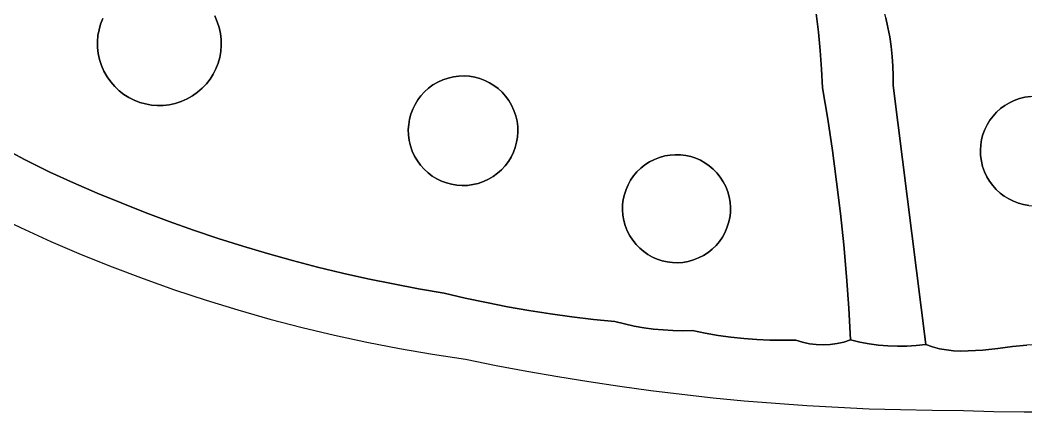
# Model space of a CAD drawing. Header units: inches. Extents: x 36.3 to 71.4, y 17.4 to 61.7.
# Drawn here: x 52.64 to 60.15, y 17.38 to 20.31 of the extents above; entities that cross this region are included whole.
import ezdxf

# ---------------------------------------------------------------- set-up
doc = ezdxf.new("R2010")
doc.units = ezdxf.units.IN
doc.layers.add('SURFACES_FOR_SKETCHUP', color=7, linetype='Continuous')

msp = doc.modelspace()

# ---------------------------------------------------------------- linework, layer by layer
at = {"layer": 'SURFACES_FOR_SKETCHUP'}
for points, invisible_edges in [([(52.6632, 21.8509), (51.2096, 21.8127), (51.3289, 20.2006)], 3), ([(51.3289, 20.2006), (51.7502, 19.8846), (52.6632, 21.8509)], 3), ([(53.0845, 21.5349), (52.6632, 21.8509), (51.7502, 19.8846)], 3), ([(60.3004, 21.6774), (60.0192, 21.5586), (61.3339, 20.1365)], 10), ([(59.7408, 21.4332), (60.2274, 19.7369), (60.0192, 21.5586)], 3), ([(60.2677, 19.7343), (60.0192, 21.5586), (60.2274, 19.7369)], 3), ([(60.3071, 19.7278), (60.0192, 21.5586), (60.2677, 19.7343)], 3), ([(60.0192, 21.5586), (60.3071, 19.7278), (61.3339, 20.1365)], 11), ([(53.0845, 21.5349), (51.7502, 19.8846), (53.2589, 20.3179)], 10), ([(59.7408, 21.4332), (59.4654, 21.3015), (60.145, 19.7297)], 10), ([(59.7408, 21.4332), (60.145, 19.7297), (60.1864, 19.7354)], 9), ([(59.7408, 21.4332), (60.1864, 19.7354), (60.2274, 19.7369)], 9), ([(59.4654, 21.3015), (59.0846, 20.5667), (60.145, 19.7297)], 11), ([(54.114, 20.2938), (54.5902, 20.791), (54.095, 20.3371)], 3), ([(54.1282, 20.2496), (54.5902, 20.791), (54.114, 20.2938)], 3), ([(54.5902, 20.791), (54.1282, 20.2496), (54.7858, 20.7262)], 3), ([(54.1379, 20.2049), (54.7858, 20.7262), (54.1282, 20.2496)], 3), ([(54.1429, 20.1599), (54.7858, 20.7262), (54.1379, 20.2049)], 3), ([(54.1399, 20.0706), (55.5739, 19.6414), (54.9835, 20.6694)], 11), ([(54.1436, 20.1151), (54.1399, 20.0706), (54.9835, 20.6694)], 10), ([(54.1436, 20.1151), (54.7858, 20.7262), (54.1429, 20.1599)], 3), ([(54.7858, 20.7262), (54.1436, 20.1151), (54.9835, 20.6694)], 3), ([(54.9835, 20.6694), (55.5739, 19.6414), (55.1831, 20.6208)], 3), ([(55.5911, 19.6766), (55.1831, 20.6208), (55.5739, 19.6414)], 3), ([(55.6116, 19.7102), (55.1831, 20.6208), (55.5911, 19.6766)], 3), ([(55.1831, 20.6208), (55.6116, 19.7102), (55.3844, 20.5804)], 3), ([(55.6919, 19.7977), (55.3844, 20.5804), (55.6621, 19.771)], 3), ([(55.6353, 19.7417), (55.3844, 20.5804), (55.6116, 19.7102)], 3), ([(55.6621, 19.771), (55.3844, 20.5804), (55.6353, 19.7417)], 3), ([(55.3844, 20.5804), (55.6919, 19.7977), (55.587, 20.5482)], 3), ([(57.1257, 20.5721), (57.4557, 19.2915), (57.2279, 20.5906)], 3), ([(58.6031, 20.2167), (58.5869, 20.3548), (57.2279, 20.5906)], 10), ([(58.6031, 20.2167), (57.2279, 20.5906), (58.6163, 20.0783)], 3), ([(57.495, 19.2982), (57.2279, 20.5906), (57.4557, 19.2915)], 3), ([(57.5344, 19.301), (57.2279, 20.5906), (57.495, 19.2982)], 3), ([(57.5735, 19.3), (57.2279, 20.5906), (57.5344, 19.301)], 3), ([(57.6121, 19.2951), (57.2279, 20.5906), (57.5735, 19.3)], 3), ([(57.6499, 19.2867), (57.2279, 20.5906), (57.6121, 19.2951)], 3), ([(57.2279, 20.5906), (57.6499, 19.2867), (58.6163, 20.0783)], 11), ([(53.2429, 20.2766), (53.4747, 20.5439), (53.2589, 20.3179)], 3), ([(53.4747, 20.5439), (53.2429, 20.2766), (53.2679, 19.9236)], 11), ([(53.2679, 19.9236), (53.5353, 19.6918), (53.4747, 20.5439)], 11), ([(54.095, 20.3371), (53.4747, 20.5439), (53.5353, 19.6918)], 11), ([(55.7246, 19.8216), (55.587, 20.5482), (55.6919, 19.7977)], 3), ([(55.76, 19.8424), (55.587, 20.5482), (55.7246, 19.8216)], 3), ([(55.7981, 19.8599), (55.587, 20.5482), (55.76, 19.8424)], 3), ([(55.587, 20.5482), (55.7981, 19.8599), (55.7908, 20.5243)], 3), ([(55.8377, 19.8735), (55.7908, 20.5243), (55.7981, 19.8599)], 3), ([(55.8777, 19.8828), (55.7908, 20.5243), (55.8377, 19.8735)], 3), ([(55.9179, 19.888), (55.7908, 20.5243), (55.8777, 19.8828)], 3), ([(55.7908, 20.5243), (55.9179, 19.888), (55.9955, 20.5086)], 3), ([(55.9579, 19.8891), (55.9955, 20.5086), (55.9179, 19.888)], 3), ([(55.9975, 19.8864), (55.9955, 20.5086), (55.9579, 19.8891)], 3), ([(56.0364, 19.8799), (55.9955, 20.5086), (55.9975, 19.8864)], 3), ([(55.9955, 20.5086), (56.0364, 19.8799), (56.2008, 20.5013)], 3), ([(56.2675, 19.7379), (56.6123, 20.5117), (56.2408, 19.7677)], 3), ([(56.4065, 20.5023), (56.2408, 19.7677), (56.6123, 20.5117)], 3), ([(56.2675, 19.7379), (56.2914, 19.7053), (56.6123, 20.5117)], 10), ([(56.6123, 20.5117), (56.2914, 19.7053), (56.7152, 20.5195)], 3), ([(56.2914, 19.7053), (56.3122, 19.6699), (56.7152, 20.5195)], 10), ([(56.818, 20.5295), (56.7152, 20.5195), (56.3122, 19.6699)], 10), ([(56.3122, 19.6699), (56.3297, 19.6318), (56.818, 20.5295)], 10), ([(57.3414, 19.2469), (56.9207, 20.5416), (56.3297, 19.6318)], 11), ([(56.9207, 20.5416), (56.818, 20.5295), (56.3297, 19.6318)], 10), ([(57.0232, 20.5558), (56.9207, 20.5416), (57.3782, 19.2657)], 10), ([(57.3414, 19.2469), (57.3782, 19.2657), (56.9207, 20.5416)], 10), ([(57.1257, 20.5721), (57.0232, 20.5558), (57.4167, 19.2807)], 10), ([(57.3782, 19.2657), (57.4167, 19.2807), (57.0232, 20.5558)], 10), ([(57.1257, 20.5721), (57.4167, 19.2807), (57.4557, 19.2915)], 9), ([(59.0846, 20.5667), (59.1078, 20.3233), (60.1044, 19.7198)], 11), ([(60.1044, 19.7198), (60.145, 19.7297), (59.0846, 20.5667)], 10), ([(56.0744, 19.8697), (56.2008, 20.5013), (56.0364, 19.8799)], 3), ([(56.1112, 19.856), (56.2008, 20.5013), (56.0744, 19.8697)], 3), ([(56.1464, 19.8388), (56.2008, 20.5013), (56.1112, 19.856)], 3), ([(56.2008, 20.5013), (56.1464, 19.8388), (56.4065, 20.5023)], 3), ([(56.18, 19.8183), (56.4065, 20.5023), (56.1464, 19.8388)], 3), ([(56.2115, 19.7946), (56.4065, 20.5023), (56.18, 19.8183)], 3), ([(56.2408, 19.7677), (56.4065, 20.5023), (56.2115, 19.7946)], 3), ([(58.5869, 20.3548), (58.6031, 20.2167), (59.0905, 20.3943)], 10), ([(59.1078, 20.3233), (59.0905, 20.3943), (58.6031, 20.2167)], 10), ([(53.2589, 20.3179), (51.7502, 19.8846), (53.2429, 20.2766)], 3), ([(53.8882, 19.7169), (54.095, 20.3371), (53.5353, 19.6918)], 11), ([(53.8882, 19.7169), (54.12, 19.9842), (54.095, 20.3371)], 11), ([(54.12, 19.9842), (54.132, 20.0269), (54.095, 20.3371)], 10), ([(54.114, 20.2938), (54.095, 20.3371), (54.132, 20.0269)], 10), ([(54.1399, 20.0706), (54.1436, 20.1151), (54.114, 20.2938)], 10), ([(54.114, 20.2938), (54.1436, 20.1151), (54.1282, 20.2496)], 3), ([(54.132, 20.0269), (54.1399, 20.0706), (54.114, 20.2938)], 10), ([(59.1078, 20.3233), (58.6031, 20.2167), (59.1228, 20.2518)], 3), ([(59.1078, 20.3233), (59.1228, 20.2518), (60.1044, 19.7198)], 10), ([(53.2429, 20.2766), (51.7502, 19.8846), (53.2309, 20.2339)], 3), ([(51.7898, 19.8385), (53.2309, 20.2339), (51.7502, 19.8846)], 3), ([(51.8318, 19.7949), (53.2309, 20.2339), (51.7898, 19.8385)], 3), ([(51.8761, 19.7537), (53.2309, 20.2339), (51.8318, 19.7949)], 3), ([(51.9226, 19.7152), (53.2309, 20.2339), (51.8761, 19.7537)], 3), ([(53.2309, 20.2339), (51.9226, 19.7152), (53.223, 20.1901)], 3), ([(53.2309, 20.2339), (53.223, 20.1901), (53.2489, 19.967)], 10), ([(53.2429, 20.2766), (53.2309, 20.2339), (53.2679, 19.9236)], 10), ([(53.2489, 19.967), (53.2679, 19.9236), (53.2309, 20.2339)], 10), ([(54.1429, 20.1599), (54.1282, 20.2496), (54.1436, 20.1151)], 3), ([(54.1429, 20.1599), (54.1379, 20.2049), (54.1282, 20.2496)], 8), ([(58.6163, 20.0783), (59.1228, 20.2518), (58.6031, 20.2167)], 3), ([(59.1354, 20.18), (59.1228, 20.2518), (58.6163, 20.0783)], 10), ([(59.1228, 20.2518), (59.1354, 20.18), (60.0657, 19.7062)], 10), ([(60.0657, 19.7062), (60.1044, 19.7198), (59.1228, 20.2518)], 10), ([(51.9712, 19.6793), (53.223, 20.1901), (51.9226, 19.7152)], 3), ([(52.0218, 19.6462), (53.223, 20.1901), (51.9712, 19.6793)], 3), ([(52.0743, 19.616), (53.223, 20.1901), (52.0218, 19.6462)], 3), ([(52.1285, 19.5887), (53.223, 20.1901), (52.0743, 19.616)], 3), ([(53.223, 20.1901), (52.1285, 19.5887), (53.2193, 20.1457)], 3), ([(53.2193, 20.1457), (52.1285, 19.5887), (53.22, 20.1008)], 3), ([(53.223, 20.1901), (53.2193, 20.1457), (53.2489, 19.967)], 10), ([(53.22, 20.1008), (53.2347, 20.0111), (53.2193, 20.1457)], 3), ([(53.2489, 19.967), (53.2193, 20.1457), (53.2347, 20.0111)], 3), ([(59.1456, 20.1078), (59.1354, 20.18), (58.6163, 20.0783)], 10), ([(59.1354, 20.18), (59.1456, 20.1078), (60.0291, 19.689)], 10), ([(60.0291, 19.689), (60.0657, 19.7062), (59.1354, 20.18)], 10), ([(52.306, 19.4738), (53.22, 20.1008), (52.1285, 19.5887)], 3), ([(53.22, 20.1008), (52.306, 19.4738), (53.2251, 20.0559)], 3), ([(53.2251, 20.0559), (52.306, 19.4738), (53.2347, 20.0111)], 3), ([(53.22, 20.1008), (53.2251, 20.0559), (53.2347, 20.0111)], 8), ([(54.132, 20.0269), (55.5739, 19.6414), (54.1399, 20.0706)], 3), ([(57.6867, 19.2746), (58.6163, 20.0783), (57.6499, 19.2867)], 3), ([(58.6163, 20.0783), (57.6867, 19.2746), (58.6265, 19.9396)], 3), ([(59.1456, 20.1078), (58.6163, 20.0783), (59.1535, 20.0352)], 3), ([(58.6163, 20.0783), (58.6265, 19.9396), (59.1535, 20.0352)], 10), ([(59.1456, 20.1078), (59.1535, 20.0352), (59.9948, 19.6685)], 10), ([(59.9948, 19.6685), (60.0291, 19.689), (59.1456, 20.1078)], 10), ([(52.4878, 19.3659), (53.2347, 20.0111), (52.306, 19.4738)], 3), ([(53.2347, 20.0111), (52.4878, 19.3659), (53.2489, 19.967)], 3), ([(54.12, 19.9842), (53.8882, 19.7169), (54.104, 19.9428)], 3), ([(54.104, 19.9428), (55.55, 19.5666), (54.12, 19.9842)], 3), ([(54.12, 19.9842), (55.5602, 19.6046), (54.132, 20.0269)], 3), ([(55.5602, 19.6046), (54.12, 19.9842), (55.55, 19.5666)], 3), ([(55.5739, 19.6414), (54.132, 20.0269), (55.5602, 19.6046)], 3), ([(59.1589, 19.9625), (59.1535, 20.0352), (58.6265, 19.9396)], 10), ([(59.1535, 20.0352), (59.1589, 19.9625), (59.963, 19.645)], 10), ([(59.963, 19.645), (59.9948, 19.6685), (59.1535, 20.0352)], 10), ([(53.2489, 19.967), (52.4878, 19.3659), (53.2679, 19.9236)], 3), ([(52.6737, 19.2652), (53.2679, 19.9236), (52.4878, 19.3659)], 3), ([(53.2679, 19.9236), (52.6737, 19.2652), (53.2912, 19.8824)], 3), ([(53.2679, 19.9236), (53.2912, 19.8824), (53.4939, 19.7078)], 10), ([(53.5353, 19.6918), (53.2679, 19.9236), (53.4939, 19.7078)], 3), ([(53.8882, 19.7169), (53.9294, 19.7401), (54.104, 19.9428)], 10), ([(54.104, 19.9428), (53.9294, 19.7401), (54.0841, 19.9031)], 3), ([(54.0841, 19.9031), (55.5435, 19.5277), (54.104, 19.9428)], 3), ([(55.55, 19.5666), (54.104, 19.9428), (55.5435, 19.5277)], 3), ([(57.7222, 19.2592), (58.6265, 19.9396), (57.6867, 19.2746)], 3), ([(58.6265, 19.9396), (57.7222, 19.2592), (58.6336, 19.8006)], 3), ([(59.162, 19.8896), (59.1589, 19.9625), (58.6265, 19.9396)], 10), ([(58.6265, 19.9396), (58.6336, 19.8006), (59.162, 19.8896)], 10), ([(59.1589, 19.9625), (59.162, 19.8896), (59.9337, 19.6186)], 10), ([(59.9337, 19.6186), (59.963, 19.645), (59.1589, 19.9625)], 10), ([(53.2912, 19.8824), (52.6737, 19.2652), (53.318, 19.8445)], 3), ([(52.8634, 19.1718), (53.318, 19.8445), (52.6737, 19.2652)], 3), ([(53.318, 19.8445), (52.8634, 19.1718), (53.348, 19.8099)], 3), ([(53.4542, 19.7277), (53.2912, 19.8824), (53.4164, 19.7515)], 3), ([(53.4939, 19.7078), (53.2912, 19.8824), (53.4542, 19.7277)], 3), ([(53.2912, 19.8824), (53.318, 19.8445), (53.4164, 19.7515)], 10), ([(53.3809, 19.7789), (53.4164, 19.7515), (53.318, 19.8445)], 10), ([(53.318, 19.8445), (53.348, 19.8099), (53.3809, 19.7789)], 8), ([(54.0841, 19.9031), (53.9294, 19.7401), (54.0604, 19.8653)], 3), ([(53.9294, 19.7401), (53.9673, 19.7669), (54.0604, 19.8653)], 10), ([(54.0329, 19.8298), (54.0604, 19.8653), (53.9673, 19.7669)], 10), ([(53.9673, 19.7669), (54.0019, 19.7969), (54.0329, 19.8298)], 8), ([(54.0019, 19.7969), (54.3042, 18.618), (54.0329, 19.8298)], 3), ([(54.0604, 19.8653), (54.0329, 19.8298), (54.4891, 18.5629)], 10), ([(54.3042, 18.618), (54.4891, 18.5629), (54.0329, 19.8298)], 10), ([(54.0604, 19.8653), (55.5407, 19.4881), (54.0841, 19.9031)], 3), ([(55.5419, 19.4481), (54.0604, 19.8653), (54.4891, 18.5629)], 11), ([(55.5407, 19.4881), (54.0604, 19.8653), (55.5419, 19.4481)], 3), ([(55.5435, 19.5277), (54.0841, 19.9031), (55.5407, 19.4881)], 3), ([(55.5739, 19.6414), (55.7981, 19.8599), (55.5911, 19.6766)], 3), ([(55.7981, 19.8599), (55.5739, 19.6414), (56.1112, 19.856)], 11), ([(56.3297, 19.6318), (56.1112, 19.856), (55.5739, 19.6414)], 11), ([(55.7981, 19.8599), (55.76, 19.8424), (55.5911, 19.6766)], 10), ([(55.5911, 19.6766), (55.76, 19.8424), (55.6116, 19.7102)], 3), ([(55.6116, 19.7102), (55.76, 19.8424), (55.6353, 19.7417)], 3), ([(55.76, 19.8424), (55.7246, 19.8216), (55.6353, 19.7417)], 10), ([(55.8377, 19.8735), (55.7981, 19.8599), (56.0744, 19.8697)], 10), ([(56.1112, 19.856), (56.0744, 19.8697), (55.7981, 19.8599)], 10), ([(56.0364, 19.8799), (55.9975, 19.8864), (55.8377, 19.8735)], 10), ([(55.8377, 19.8735), (55.9975, 19.8864), (55.8777, 19.8828)], 3), ([(56.0744, 19.8697), (56.0364, 19.8799), (55.8377, 19.8735)], 10), ([(55.9579, 19.8891), (55.8777, 19.8828), (55.9975, 19.8864)], 3), ([(55.9579, 19.8891), (55.9179, 19.888), (55.8777, 19.8828)], 8), ([(56.1112, 19.856), (56.3297, 19.6318), (56.1464, 19.8388)], 3), ([(56.3297, 19.6318), (56.3122, 19.6699), (56.1464, 19.8388)], 10), ([(56.1464, 19.8388), (56.3122, 19.6699), (56.18, 19.8183)], 3), ([(59.1626, 19.8165), (59.162, 19.8896), (58.6336, 19.8006)], 10), ([(59.162, 19.8896), (59.1626, 19.8165), (59.9072, 19.5897)], 10), ([(59.9072, 19.5897), (59.9337, 19.6186), (59.162, 19.8896)], 10), ([(53.348, 19.8099), (52.8634, 19.1718), (53.3809, 19.7789)], 3), ([(53.0393, 19.0917), (53.3809, 19.7789), (52.8634, 19.1718)], 3), ([(53.3809, 19.7789), (53.0393, 19.0917), (53.4164, 19.7515)], 3), ([(53.9294, 19.7401), (54.1202, 18.6763), (53.9673, 19.7669)], 3), ([(53.9673, 19.7669), (54.3042, 18.618), (54.0019, 19.7969)], 3), ([(54.3042, 18.618), (53.9673, 19.7669), (54.1202, 18.6763)], 3), ([(55.6621, 19.771), (55.6353, 19.7417), (55.7246, 19.8216)], 10), ([(55.7246, 19.8216), (55.6919, 19.7977), (55.6621, 19.771)], 8), ([(56.18, 19.8183), (56.3122, 19.6699), (56.2115, 19.7946)], 3), ([(56.2408, 19.7677), (56.2115, 19.7946), (56.2914, 19.7053)], 10), ([(56.3122, 19.6699), (56.2914, 19.7053), (56.2115, 19.7946)], 10), ([(56.2914, 19.7053), (56.2675, 19.7379), (56.2408, 19.7677)], 8), ([(57.7561, 19.2404), (58.6336, 19.8006), (57.7222, 19.2592)], 3), ([(57.7881, 19.2183), (58.6336, 19.8006), (57.7561, 19.2404)], 3), ([(57.8181, 19.1931), (58.6336, 19.8006), (57.7881, 19.2183)], 3), ([(58.6336, 19.8006), (57.8181, 19.1931), (58.6725, 19.5669)], 3), ([(58.6725, 19.5669), (59.1626, 19.8165), (58.6336, 19.8006)], 3), ([(58.7078, 19.3326), (59.1626, 19.8165), (58.6725, 19.5669)], 3), ([(58.7394, 19.0979), (59.1626, 19.8165), (58.7078, 19.3326)], 3), ([(58.7394, 19.0979), (58.7674, 18.8627), (59.1626, 19.8165)], 10), ([(59.1626, 19.8165), (58.7674, 18.8627), (59.4049, 17.8831)], 3), ([(59.8127, 19.3348), (59.8153, 19.3752), (59.1626, 19.8165)], 10), ([(59.1626, 19.8165), (59.4049, 17.8831), (59.8434, 19.1731)], 10), ([(59.8153, 19.3752), (59.8218, 19.4146), (59.1626, 19.8165)], 10), ([(59.8218, 19.4146), (59.832, 19.4528), (59.1626, 19.8165)], 10), ([(59.8142, 19.2938), (59.8127, 19.3348), (59.1626, 19.8165)], 10), ([(59.832, 19.4528), (59.8459, 19.4897), (59.1626, 19.8165)], 10), ([(59.8199, 19.2524), (59.8142, 19.2938), (59.1626, 19.8165)], 10), ([(59.8459, 19.4897), (59.8631, 19.525), (59.1626, 19.8165)], 10), ([(59.8297, 19.2118), (59.8199, 19.2524), (59.1626, 19.8165)], 10), ([(59.8631, 19.525), (59.8836, 19.5584), (59.1626, 19.8165)], 10), ([(59.8836, 19.5584), (59.9072, 19.5897), (59.1626, 19.8165)], 10), ([(59.8434, 19.1731), (59.8297, 19.2118), (59.1626, 19.8165)], 10), ([(53.4164, 19.7515), (53.0393, 19.0917), (53.4542, 19.7277)], 3), ([(53.2166, 19.0147), (53.4542, 19.7277), (53.0393, 19.0917)], 3), ([(53.4939, 19.7078), (53.4542, 19.7277), (53.2166, 19.0147)], 10), ([(53.5353, 19.6918), (53.4939, 19.7078), (53.2166, 19.0147)], 10), ([(53.2166, 19.0147), (53.395, 18.9407), (53.5353, 19.6918)], 10), ([(53.578, 19.6798), (53.5353, 19.6918), (53.395, 18.9407)], 10), ([(53.6217, 19.6719), (53.578, 19.6798), (53.395, 18.9407)], 10), ([(53.5353, 19.6918), (53.578, 19.6798), (53.8882, 19.7169)], 10), ([(53.8449, 19.6979), (53.8882, 19.7169), (53.578, 19.6798)], 10), ([(53.578, 19.6798), (53.6217, 19.6719), (53.8449, 19.6979)], 10), ([(53.6217, 19.6719), (53.6661, 19.6682), (53.8449, 19.6979)], 10), ([(53.8449, 19.6979), (53.6661, 19.6682), (53.8007, 19.6836)], 3), ([(53.711, 19.6689), (53.8007, 19.6836), (53.6661, 19.6682)], 3), ([(53.711, 19.6689), (53.7559, 19.674), (53.8007, 19.6836)], 8), ([(53.8007, 19.6836), (53.7554, 18.8022), (53.8449, 19.6979)], 3), ([(53.9373, 18.7377), (53.8449, 19.6979), (53.7554, 18.8022)], 3), ([(53.7559, 19.674), (53.7554, 18.8022), (53.8007, 19.6836)], 3), ([(53.8449, 19.6979), (53.9373, 18.7377), (53.8882, 19.7169)], 3), ([(53.8882, 19.7169), (53.9373, 18.7377), (53.9294, 19.7401)], 3), ([(54.1202, 18.6763), (53.9294, 19.7401), (53.9373, 18.7377)], 3), ([(59.8836, 19.5584), (60.145, 19.7297), (59.9072, 19.5897)], 3), ([(59.8836, 19.5584), (59.9912, 18.991), (60.145, 19.7297)], 11), ([(60.145, 19.7297), (60.1044, 19.7198), (59.9072, 19.5897)], 10), ([(59.9072, 19.5897), (60.1044, 19.7198), (59.9337, 19.6186)], 3), ([(59.9337, 19.6186), (60.1044, 19.7198), (59.963, 19.645)], 3), ([(60.1044, 19.7198), (60.0657, 19.7062), (59.963, 19.645)], 10), ([(59.9948, 19.6685), (59.963, 19.645), (60.0657, 19.7062)], 10), ([(60.6223, 19.4046), (60.145, 19.7297), (59.9912, 18.991)], 11), ([(60.0657, 19.7062), (60.0291, 19.689), (59.9948, 19.6685)], 8), ([(60.1864, 19.7354), (60.145, 19.7297), (60.4176, 19.6865)], 10), ([(60.451, 19.666), (60.4176, 19.6865), (60.145, 19.7297)], 10), ([(60.6223, 19.4046), (60.451, 19.666), (60.145, 19.7297)], 11), ([(53.6661, 19.6682), (53.6217, 19.6719), (53.395, 18.9407)], 10), ([(53.395, 18.9407), (53.5747, 18.8699), (53.6661, 19.6682)], 10), ([(53.7554, 18.8022), (53.7559, 19.674), (53.5747, 18.8699)], 3), ([(53.711, 19.6689), (53.5747, 18.8699), (53.7559, 19.674)], 3), ([(53.711, 19.6689), (53.6661, 19.6682), (53.5747, 18.8699)], 10), ([(55.5602, 19.6046), (55.55, 19.5666), (55.5564, 19.3679)], 10), ([(55.5564, 19.3679), (55.57, 19.3283), (55.5602, 19.6046)], 10), ([(55.5739, 19.6414), (55.5602, 19.6046), (55.57, 19.3283)], 10), ([(55.57, 19.3283), (56.3258, 19.3187), (55.5739, 19.6414)], 11), ([(56.3297, 19.6318), (55.5739, 19.6414), (56.3258, 19.3187)], 11), ([(56.3258, 19.3187), (56.3395, 19.3555), (56.3297, 19.6318)], 10), ([(56.3297, 19.6318), (56.3433, 19.5922), (57.3414, 19.2469)], 10), ([(56.3433, 19.5922), (56.3297, 19.6318), (56.3395, 19.3555)], 10), ([(55.55, 19.5666), (55.5435, 19.5277), (55.5564, 19.3679)], 10), ([(56.3395, 19.3555), (56.3497, 19.3935), (56.3433, 19.5922)], 10), ([(57.3074, 19.2249), (57.3414, 19.2469), (56.3433, 19.5922)], 10), ([(56.3433, 19.5922), (56.3526, 19.5522), (57.3074, 19.2249)], 10), ([(56.3497, 19.3935), (56.3562, 19.4324), (56.3433, 19.5922)], 10), ([(56.3433, 19.5922), (56.3562, 19.4324), (56.3526, 19.5522)], 3), ([(57.2762, 19.2001), (57.3074, 19.2249), (56.3526, 19.5522)], 10), ([(56.3526, 19.5522), (56.3578, 19.512), (57.2762, 19.2001)], 10), ([(56.3589, 19.472), (56.3526, 19.5522), (56.3562, 19.4324)], 3), ([(56.3589, 19.472), (56.3578, 19.512), (56.3526, 19.5522)], 8), ([(57.8456, 19.1648), (58.6725, 19.5669), (57.8181, 19.1931)], 3), ([(57.8705, 19.1336), (58.6725, 19.5669), (57.8456, 19.1648)], 3), ([(58.6725, 19.5669), (57.8705, 19.1336), (58.7078, 19.3326)], 3), ([(59.8836, 19.5584), (59.8631, 19.525), (59.8199, 19.2524)], 10), ([(59.8199, 19.2524), (59.9912, 18.991), (59.8836, 19.5584)], 11), ([(55.5407, 19.4881), (55.5471, 19.4079), (55.5435, 19.5277)], 3), ([(55.5407, 19.4881), (55.5419, 19.4481), (55.5471, 19.4079)], 8), ([(55.5564, 19.3679), (55.5435, 19.5277), (55.5471, 19.4079)], 3), ([(56.3589, 19.472), (56.3562, 19.4324), (57.2227, 19.1426)], 10), ([(57.2479, 19.1725), (57.2762, 19.2001), (56.3578, 19.512)], 10), ([(56.3578, 19.512), (56.3589, 19.472), (57.2479, 19.1725)], 10), ([(57.2227, 19.1426), (57.2479, 19.1725), (56.3589, 19.472)], 10), ([(59.8631, 19.525), (59.8459, 19.4897), (59.8142, 19.2938)], 10), ([(59.8142, 19.2938), (59.8199, 19.2524), (59.8631, 19.525)], 10), ([(59.8459, 19.4897), (59.832, 19.4528), (59.8142, 19.2938)], 10), ([(55.5419, 19.4481), (54.4891, 18.5629), (55.5471, 19.4079)], 3), ([(54.6749, 18.5111), (55.5471, 19.4079), (54.4891, 18.5629)], 3), ([(55.5471, 19.4079), (54.6749, 18.5111), (55.5564, 19.3679)], 3), ([(56.3497, 19.3935), (56.3395, 19.3555), (57.1818, 19.0767)], 10), ([(56.3562, 19.4324), (56.3497, 19.3935), (57.2007, 19.1105)], 10), ([(57.1818, 19.0767), (57.2007, 19.1105), (56.3497, 19.3935)], 10), ([(57.2007, 19.1105), (57.2227, 19.1426), (56.3562, 19.4324)], 10), ([(59.8218, 19.4146), (59.8127, 19.3348), (59.832, 19.4528)], 3), ([(59.8142, 19.2938), (59.832, 19.4528), (59.8127, 19.3348)], 3), ([(59.8218, 19.4146), (59.8153, 19.3752), (59.8127, 19.3348)], 8), ([(60.5585, 19.0986), (60.6223, 19.4046), (59.9912, 18.991)], 11), ([(52.6737, 19.2652), (52.4878, 19.3659), (52.4194, 18.8639)], 10), ([(55.5564, 19.3679), (54.6749, 18.5111), (55.57, 19.3283)], 3), ([(54.8617, 18.4624), (55.57, 19.3283), (54.6749, 18.5111)], 3), ([(55.57, 19.3283), (54.8617, 18.4624), (55.5874, 19.2902)], 3), ([(55.57, 19.3283), (55.5874, 19.2902), (55.7532, 19.1213)], 10), ([(55.7885, 19.1041), (55.57, 19.3283), (55.7532, 19.1213)], 3), ([(55.57, 19.3283), (55.7885, 19.1041), (56.3258, 19.3187)], 11), ([(56.1016, 19.1002), (56.3258, 19.3187), (55.7885, 19.1041)], 11), ([(56.3258, 19.3187), (56.1016, 19.1002), (56.3086, 19.2834)], 3), ([(56.3258, 19.3187), (56.3086, 19.2834), (57.1543, 19.0044)], 10), ([(56.3395, 19.3555), (56.3258, 19.3187), (57.1664, 19.0412)], 10), ([(57.1543, 19.0044), (57.1664, 19.0412), (56.3258, 19.3187)], 10), ([(57.1664, 19.0412), (57.1818, 19.0767), (56.3395, 19.3555)], 10), ([(57.8924, 19.0996), (58.7078, 19.3326), (57.8705, 19.1336)], 3), ([(57.9112, 19.0628), (58.7078, 19.3326), (57.8924, 19.0996)], 3), ([(57.9262, 19.0243), (58.7078, 19.3326), (57.9112, 19.0628)], 3), ([(58.7078, 19.3326), (57.9262, 19.0243), (58.7394, 19.0979)], 3), ([(52.4194, 18.8639), (52.6438, 18.7564), (52.6737, 19.2652)], 10), ([(52.8634, 19.1718), (52.6737, 19.2652), (52.6438, 18.7564)], 10), ([(55.0493, 18.4169), (55.5874, 19.2902), (54.8617, 18.4624)], 3), ([(55.5874, 19.2902), (55.0493, 18.4169), (55.6083, 19.2548)], 3), ([(55.6083, 19.2548), (55.0493, 18.4169), (55.6322, 19.2221)], 3), ([(55.7197, 19.1418), (55.5874, 19.2902), (55.6881, 19.1655)], 3), ([(55.7532, 19.1213), (55.5874, 19.2902), (55.7197, 19.1418)], 3), ([(55.5874, 19.2902), (55.6083, 19.2548), (55.6881, 19.1655)], 10), ([(55.6589, 19.1923), (55.6881, 19.1655), (55.6083, 19.2548)], 10), ([(55.6083, 19.2548), (55.6322, 19.2221), (55.6589, 19.1923)], 8), ([(56.1016, 19.1002), (56.1397, 19.1176), (56.3086, 19.2834)], 10), ([(56.3086, 19.2834), (56.1397, 19.1176), (56.2881, 19.2499)], 3), ([(56.2881, 19.2499), (56.1397, 19.1176), (56.2644, 19.2183)], 3), ([(56.2881, 19.2499), (56.2644, 19.2183), (57.141, 18.928)], 10), ([(56.3086, 19.2834), (56.2881, 19.2499), (57.1459, 18.9666)], 10), ([(57.141, 18.928), (57.1459, 18.9666), (56.2881, 19.2499)], 10), ([(57.1459, 18.9666), (57.1543, 19.0044), (56.3086, 19.2834)], 10), ([(57.1664, 19.0412), (57.3782, 19.2657), (57.1818, 19.0767)], 3), ([(57.1664, 19.0412), (57.9202, 18.7543), (57.3782, 19.2657)], 11), ([(57.3782, 19.2657), (57.3414, 19.2469), (57.1818, 19.0767)], 10), ([(57.1818, 19.0767), (57.3414, 19.2469), (57.2007, 19.1105)], 3), ([(57.2007, 19.1105), (57.3414, 19.2469), (57.2227, 19.1426)], 3), ([(57.3414, 19.2469), (57.3074, 19.2249), (57.2227, 19.1426)], 10), ([(57.6867, 19.2746), (57.6499, 19.2867), (57.3782, 19.2657)], 10), ([(57.4167, 19.2807), (57.3782, 19.2657), (57.6499, 19.2867)], 10), ([(57.9112, 19.0628), (57.6867, 19.2746), (57.3782, 19.2657)], 11), ([(57.9112, 19.0628), (57.3782, 19.2657), (57.9202, 18.7543)], 11), ([(57.6121, 19.2951), (57.5735, 19.3), (57.4167, 19.2807)], 10), ([(57.4167, 19.2807), (57.5735, 19.3), (57.4557, 19.2915)], 3), ([(57.6499, 19.2867), (57.6121, 19.2951), (57.4167, 19.2807)], 10), ([(57.5344, 19.301), (57.4557, 19.2915), (57.5735, 19.3)], 3), ([(57.5344, 19.301), (57.495, 19.2982), (57.4557, 19.2915)], 8), ([(57.6867, 19.2746), (57.9112, 19.0628), (57.7222, 19.2592)], 3), ([(57.9112, 19.0628), (57.8924, 19.0996), (57.7222, 19.2592)], 10), ([(57.7222, 19.2592), (57.8924, 19.0996), (57.7561, 19.2404)], 3), ([(57.7561, 19.2404), (57.8924, 19.0996), (57.7881, 19.2183)], 3), ([(59.8199, 19.2524), (59.8297, 19.2118), (59.9599, 19.0146)], 10), ([(59.9912, 18.991), (59.8199, 19.2524), (59.9599, 19.0146)], 3), ([(52.6438, 18.7564), (52.8702, 18.6538), (52.8634, 19.1718)], 10), ([(53.0393, 19.0917), (52.8634, 19.1718), (52.8702, 18.6538)], 10), ([(55.2377, 18.3747), (55.6322, 19.2221), (55.0493, 18.4169)], 3), ([(55.6322, 19.2221), (55.2377, 18.3747), (55.6589, 19.1923)], 3), ([(55.6589, 19.1923), (55.2377, 18.3747), (55.6881, 19.1655)], 3), ([(55.4269, 18.3357), (55.6881, 19.1655), (55.2377, 18.3747)], 3), ([(55.6881, 19.1655), (55.4269, 18.3357), (55.7197, 19.1418)], 3), ([(56.1397, 19.1176), (56.1751, 19.1385), (56.2644, 19.2183)], 10), ([(56.2375, 19.1891), (56.2644, 19.2183), (56.1751, 19.1385)], 10), ([(56.1751, 19.1385), (56.2077, 19.1624), (56.2375, 19.1891)], 8), ([(56.1751, 19.1385), (56.4418, 18.1376), (56.2077, 19.1624)], 3), ([(56.2375, 19.1891), (56.2077, 19.1624), (57.1428, 18.8495)], 10), ([(57.1495, 18.8102), (57.1428, 18.8495), (56.2077, 19.1624)], 10), ([(56.2077, 19.1624), (56.4418, 18.1376), (57.1495, 18.8102)], 11), ([(56.2644, 19.2183), (56.2375, 19.1891), (57.14, 18.8888)], 10), ([(57.1428, 18.8495), (57.14, 18.8888), (56.2375, 19.1891)], 10), ([(57.14, 18.8888), (57.141, 18.928), (56.2644, 19.2183)], 10), ([(57.2479, 19.1725), (57.2227, 19.1426), (57.3074, 19.2249)], 10), ([(57.3074, 19.2249), (57.2762, 19.2001), (57.2479, 19.1725)], 8), ([(57.8181, 19.1931), (57.7881, 19.2183), (57.8705, 19.1336)], 10), ([(57.8924, 19.0996), (57.8705, 19.1336), (57.7881, 19.2183)], 10), ([(57.8705, 19.1336), (57.8456, 19.1648), (57.8181, 19.1931)], 8), ([(59.8605, 19.1365), (59.8434, 19.1731), (59.4049, 17.8831)], 10), ([(59.9309, 19.0411), (59.8297, 19.2118), (59.9046, 19.0704)], 3), ([(59.9599, 19.0146), (59.8297, 19.2118), (59.9309, 19.0411)], 3), ([(59.8297, 19.2118), (59.8434, 19.1731), (59.9046, 19.0704)], 10), ([(59.881, 19.1022), (59.9046, 19.0704), (59.8434, 19.1731)], 10), ([(59.8434, 19.1731), (59.8605, 19.1365), (59.881, 19.1022)], 8), ([(53.2166, 19.0147), (53.0393, 19.0917), (52.8702, 18.6538)], 10), ([(55.7197, 19.1418), (55.4269, 18.3357), (55.7532, 19.1213)], 3), ([(55.7532, 19.1213), (55.4269, 18.3357), (55.7885, 19.1041)], 3), ([(55.6168, 18.2999), (55.7885, 19.1041), (55.4269, 18.3357)], 3), ([(55.7885, 19.1041), (55.6168, 18.2999), (55.8253, 19.0904)], 3), ([(55.8253, 19.0904), (55.6168, 18.2999), (55.8633, 19.0802)], 3), ([(55.8074, 18.2675), (55.8633, 19.0802), (55.6168, 18.2999)], 3), ([(55.7885, 19.1041), (55.8253, 19.0904), (56.1016, 19.1002)], 10), ([(55.8633, 19.0802), (55.8074, 18.2675), (55.9022, 19.0737)], 3), ([(56.062, 19.0866), (56.1016, 19.1002), (55.8253, 19.0904)], 10), ([(55.8253, 19.0904), (55.8633, 19.0802), (56.062, 19.0866)], 10), ([(55.8633, 19.0802), (55.9022, 19.0737), (56.062, 19.0866)], 10), ([(56.062, 19.0866), (55.9022, 19.0737), (56.022, 19.0773)], 3), ([(56.022, 19.0773), (56.1234, 18.1966), (56.062, 19.0866)], 3), ([(56.062, 19.0866), (56.1234, 18.1966), (56.1016, 19.1002)], 3), ([(56.1016, 19.1002), (56.2823, 18.1657), (56.1397, 19.1176)], 3), ([(56.2823, 18.1657), (56.1016, 19.1002), (56.1234, 18.1966)], 3), ([(56.1397, 19.1176), (56.2823, 18.1657), (56.1751, 19.1385)], 3), ([(56.4418, 18.1376), (56.1751, 19.1385), (56.2823, 18.1657)], 3), ([(57.937, 18.9853), (58.7394, 19.0979), (57.9262, 19.0243)], 3), ([(57.9438, 18.946), (58.7394, 19.0979), (57.937, 18.9853)], 3), ([(57.9466, 18.9066), (58.7394, 19.0979), (57.9438, 18.946)], 3), ([(58.7394, 19.0979), (57.9466, 18.9066), (58.7674, 18.8627)], 3), ([(59.8605, 19.1365), (59.4049, 17.8831), (59.881, 19.1022)], 3), ([(59.881, 19.1022), (59.4049, 17.8831), (59.9046, 19.0704)], 3), ([(60.2971, 18.9273), (60.5585, 19.0986), (59.9912, 18.991)], 11), ([(53.0987, 18.5561), (53.2166, 19.0147), (52.8702, 18.6538)], 3), ([(53.2166, 19.0147), (53.0987, 18.5561), (53.395, 18.9407)], 3), ([(55.9022, 19.0737), (55.8074, 18.2675), (55.9418, 19.0709)], 3), ([(55.9651, 18.2306), (55.9818, 19.0721), (55.8074, 18.2675)], 3), ([(55.9418, 19.0709), (55.8074, 18.2675), (55.9818, 19.0721)], 3), ([(55.9418, 19.0709), (56.022, 19.0773), (55.9022, 19.0737)], 3), ([(55.9418, 19.0709), (55.9818, 19.0721), (56.022, 19.0773)], 8), ([(55.9818, 19.0721), (55.9651, 18.2306), (56.022, 19.0773)], 3), ([(56.1234, 18.1966), (56.022, 19.0773), (55.9651, 18.2306)], 3), ([(57.1543, 19.0044), (57.1459, 18.9666), (57.1603, 18.7711)], 10), ([(57.1664, 19.0412), (57.1543, 19.0044), (57.1753, 18.7326)], 10), ([(57.1603, 18.7711), (57.1753, 18.7326), (57.1543, 19.0044)], 10), ([(57.7084, 18.5298), (57.9202, 18.7543), (57.1664, 19.0412)], 11), ([(57.1753, 18.7326), (57.3998, 18.5208), (57.1664, 19.0412)], 11), ([(57.7084, 18.5298), (57.1664, 19.0412), (57.3998, 18.5208)], 11), ([(57.9202, 18.7543), (57.9322, 18.7911), (57.9112, 19.0628)], 10), ([(57.9262, 19.0243), (57.9112, 19.0628), (57.9322, 18.7911)], 10), ([(57.9407, 18.8289), (57.9455, 18.8675), (57.9262, 19.0243)], 10), ([(57.9262, 19.0243), (57.9455, 18.8675), (57.937, 18.9853)], 3), ([(57.9322, 18.7911), (57.9407, 18.8289), (57.9262, 19.0243)], 10), ([(59.9046, 19.0704), (59.4049, 17.8831), (59.9309, 19.0411)], 3), ([(59.9309, 19.0411), (59.4049, 17.8831), (59.9599, 19.0146)], 3), ([(59.9599, 19.0146), (59.4049, 17.8831), (59.9912, 18.991)], 3), ([(53.329, 18.4633), (53.395, 18.9407), (53.0987, 18.5561)], 3), ([(53.395, 18.9407), (53.329, 18.4633), (53.5747, 18.8699)], 3), ([(57.14, 18.8888), (57.1495, 18.8102), (57.141, 18.928)], 3), ([(57.1459, 18.9666), (57.141, 18.928), (57.1603, 18.7711)], 10), ([(57.1603, 18.7711), (57.141, 18.928), (57.1495, 18.8102)], 3), ([(57.9466, 18.9066), (57.937, 18.9853), (57.9455, 18.8675)], 3), ([(57.9466, 18.9066), (57.9438, 18.946), (57.937, 18.9853)], 8), ([(59.5071, 17.8522), (59.9912, 18.991), (59.4049, 17.8831)], 11), ([(59.5597, 17.8431), (59.9912, 18.991), (59.5071, 17.8522)], 3), ([(59.6131, 17.8376), (59.9912, 18.991), (59.5597, 17.8431)], 3), ([(59.6673, 17.8352), (59.9912, 18.991), (59.6131, 17.8376)], 3), ([(59.9912, 18.991), (59.6673, 17.8352), (60.0246, 18.9705)], 3), ([(59.7219, 17.8356), (60.0246, 18.9705), (59.6673, 17.8352)], 3), ([(59.8323, 17.8425), (60.0246, 18.9705), (59.7219, 17.8356)], 3), ([(60.0246, 18.9705), (59.8323, 17.8425), (60.0598, 18.9533)], 3), ([(59.9429, 17.8544), (60.0598, 18.9533), (59.8323, 17.8425)], 3), ([(60.0598, 18.9533), (59.9429, 17.8544), (60.0967, 18.9395)], 3), ([(60.0528, 17.8677), (60.0967, 18.9395), (59.9429, 17.8544)], 3), ([(59.9912, 18.991), (60.0246, 18.9705), (60.2971, 18.9273)], 10), ([(60.0246, 18.9705), (60.0598, 18.9533), (60.2557, 18.9216)], 10), ([(60.2557, 18.9216), (60.2971, 18.9273), (60.0246, 18.9705)], 10), ([(60.0967, 18.9395), (60.0528, 17.8677), (60.135, 18.9292)], 3), ([(60.1606, 17.8785), (60.135, 18.9292), (60.0528, 17.8677)], 3), ([(60.0598, 18.9533), (60.0967, 18.9395), (60.2557, 18.9216)], 10), ([(60.135, 18.9292), (60.2147, 18.9201), (60.0967, 18.9395)], 3), ([(60.2557, 18.9216), (60.0967, 18.9395), (60.2147, 18.9201)], 3), ([(60.135, 18.9292), (60.1606, 17.8785), (60.1744, 18.9227)], 3), ([(60.135, 18.9292), (60.1744, 18.9227), (60.2147, 18.9201)], 8), ([(53.5612, 18.3754), (53.5747, 18.8699), (53.329, 18.4633)], 3), ([(53.5747, 18.8699), (53.5612, 18.3754), (53.7554, 18.8022)], 3), ([(57.14, 18.8888), (57.1428, 18.8495), (57.1495, 18.8102)], 8), ([(57.9322, 18.7911), (58.7674, 18.8627), (57.9407, 18.8289)], 3), ([(58.7674, 18.8627), (57.9322, 18.7911), (58.7918, 18.6271)], 3), ([(57.9407, 18.8289), (58.7674, 18.8627), (57.9455, 18.8675)], 3), ([(57.9455, 18.8675), (58.7674, 18.8627), (57.9466, 18.9066)], 3), ([(58.7674, 18.8627), (58.7918, 18.6271), (59.4049, 17.8831)], 10), ([(53.7952, 18.2925), (53.7554, 18.8022), (53.5612, 18.3754)], 3), ([(53.7554, 18.8022), (53.7952, 18.2925), (53.9373, 18.7377)], 3), ([(56.4418, 18.1376), (56.6017, 18.1126), (57.1495, 18.8102)], 10), ([(57.1603, 18.7711), (57.1495, 18.8102), (56.6017, 18.1126)], 10), ([(57.9202, 18.7543), (58.7918, 18.6271), (57.9322, 18.7911)], 3), ([(53.9373, 18.7377), (53.7952, 18.2925), (54.1202, 18.6763)], 3), ([(57.1753, 18.7326), (57.1603, 18.7711), (56.6017, 18.1126)], 10), ([(56.6017, 18.1126), (56.7621, 18.0905), (57.1753, 18.7326)], 10), ([(57.1941, 18.6959), (57.1753, 18.7326), (56.7621, 18.0905)], 10), ([(57.1753, 18.7326), (57.1941, 18.6959), (57.3644, 18.5363)], 10), ([(57.3998, 18.5208), (57.1753, 18.7326), (57.3644, 18.5363)], 3), ([(57.9202, 18.7543), (57.7084, 18.5298), (57.9047, 18.7188)], 3), ([(57.7084, 18.5298), (57.7451, 18.5486), (57.9047, 18.7188)], 10), ([(57.9047, 18.7188), (57.7451, 18.5486), (57.8859, 18.6849)], 3), ([(57.8859, 18.6849), (58.8126, 18.3911), (57.9047, 18.7188)], 3), ([(57.9047, 18.7188), (58.7918, 18.6271), (57.9202, 18.7543)], 3), ([(58.7918, 18.6271), (57.9047, 18.7188), (58.8126, 18.3911)], 3), ([(54.0308, 18.2145), (54.1202, 18.6763), (53.7952, 18.2925)], 3), ([(54.1202, 18.6763), (54.0308, 18.2145), (54.3042, 18.618)], 3), ([(57.2161, 18.6618), (57.1941, 18.6959), (56.7621, 18.0905)], 10), ([(56.7621, 18.0905), (56.9229, 18.0714), (57.2161, 18.6618)], 10), ([(57.241, 18.6306), (57.2161, 18.6618), (56.9229, 18.0714)], 10), ([(57.241, 18.6306), (56.9229, 18.0714), (57.2685, 18.6024)], 3), ([(57.3305, 18.5551), (57.1941, 18.6959), (57.2984, 18.5772)], 3), ([(57.3644, 18.5363), (57.1941, 18.6959), (57.3305, 18.5551)], 3), ([(57.1941, 18.6959), (57.2161, 18.6618), (57.2984, 18.5772)], 10), ([(57.2685, 18.6024), (57.2984, 18.5772), (57.2161, 18.6618)], 10), ([(57.2161, 18.6618), (57.241, 18.6306), (57.2685, 18.6024)], 8), ([(57.8859, 18.6849), (57.7451, 18.5486), (57.8638, 18.6529)], 3), ([(57.7451, 18.5486), (57.7792, 18.5705), (57.8638, 18.6529)], 10), ([(57.8386, 18.6229), (57.8638, 18.6529), (57.7792, 18.5705)], 10), ([(57.8386, 18.6229), (58.1432, 17.9205), (57.8638, 18.6529)], 3), ([(57.8638, 18.6529), (58.2403, 17.9163), (57.8859, 18.6849)], 3), ([(58.2403, 17.9163), (57.8638, 18.6529), (58.1432, 17.9205)], 3), ([(57.8859, 18.6849), (58.3375, 17.9152), (58.8126, 18.3911)], 11), ([(58.3375, 17.9152), (57.8859, 18.6849), (58.2403, 17.9163)], 3), ([(54.0308, 18.2145), (54.268, 18.1416), (54.3042, 18.618)], 10), ([(54.4891, 18.5629), (54.3042, 18.618), (54.268, 18.1416)], 10), ([(54.268, 18.1416), (54.5068, 18.0737), (54.4891, 18.5629)], 10), ([(54.6749, 18.5111), (54.4891, 18.5629), (54.5068, 18.0737)], 10), ([(57.0841, 18.0553), (57.2685, 18.6024), (56.9229, 18.0714)], 3), ([(57.2685, 18.6024), (57.0841, 18.0553), (57.2984, 18.5772)], 3), ([(57.2984, 18.5772), (57.0841, 18.0553), (57.3305, 18.5551)], 3), ([(57.0841, 18.0553), (57.1549, 18.0372), (57.3305, 18.5551)], 10), ([(57.3644, 18.5363), (57.3305, 18.5551), (57.1549, 18.0372)], 10), ([(57.7451, 18.5486), (57.8534, 17.9515), (57.7792, 18.5705)], 3), ([(57.7792, 18.5705), (57.8104, 18.5954), (57.8386, 18.6229)], 8), ([(57.7792, 18.5705), (57.9497, 17.9381), (57.8104, 18.5954)], 3), ([(57.9497, 17.9381), (57.7792, 18.5705), (57.8534, 17.9515)], 3), ([(57.8104, 18.5954), (58.0463, 17.9277), (57.8386, 18.6229)], 3), ([(58.0463, 17.9277), (57.8104, 18.5954), (57.9497, 17.9381)], 3), ([(58.1432, 17.9205), (57.8386, 18.6229), (58.0463, 17.9277)], 3), ([(58.7918, 18.6271), (58.8126, 18.3911), (59.4049, 17.8831)], 10), ([(54.5068, 18.0737), (54.747, 18.0109), (54.6749, 18.5111)], 10), ([(54.8617, 18.4624), (54.6749, 18.5111), (54.747, 18.0109)], 10), ([(57.1549, 18.0372), (57.2264, 18.0218), (57.3644, 18.5363)], 10), ([(57.3998, 18.5208), (57.3644, 18.5363), (57.2264, 18.0218)], 10), ([(57.2983, 18.0092), (57.3998, 18.5208), (57.2264, 18.0218)], 3), ([(57.3998, 18.5208), (57.2983, 18.0092), (57.4366, 18.5088)], 3), ([(57.3706, 17.9993), (57.4366, 18.5088), (57.2983, 18.0092)], 3), ([(57.4366, 18.5088), (57.3706, 17.9993), (57.4744, 18.5003)], 3), ([(57.4432, 17.9922), (57.4744, 18.5003), (57.3706, 17.9993)], 3), ([(57.3998, 18.5208), (57.4366, 18.5088), (57.7084, 18.5298)], 10), ([(57.6699, 18.5148), (57.7084, 18.5298), (57.4366, 18.5088)], 10), ([(57.4366, 18.5088), (57.4744, 18.5003), (57.6699, 18.5148)], 10), ([(57.4744, 18.5003), (57.4432, 17.9922), (57.513, 18.4955)], 3), ([(57.5161, 17.9878), (57.513, 18.4955), (57.4432, 17.9922)], 3), ([(57.4744, 18.5003), (57.513, 18.4955), (57.6699, 18.5148)], 10), ([(57.6699, 18.5148), (57.513, 18.4955), (57.6308, 18.504)], 3), ([(57.5522, 18.4944), (57.6308, 18.504), (57.513, 18.4955)], 3), ([(57.513, 18.4955), (57.5161, 17.9878), (57.5522, 18.4944)], 3), ([(57.5892, 17.9863), (57.5522, 18.4944), (57.5161, 17.9878)], 3), ([(57.5522, 18.4944), (57.5915, 18.4972), (57.6308, 18.504)], 8), ([(57.5522, 18.4944), (57.5892, 17.9863), (57.5915, 18.4972)], 3), ([(57.6623, 17.9875), (57.5915, 18.4972), (57.5892, 17.9863)], 3), ([(57.5915, 18.4972), (57.6623, 17.9875), (57.6308, 18.504)], 3), ([(57.6308, 18.504), (57.6623, 17.9875), (57.6699, 18.5148)], 3), ([(57.7576, 17.9679), (57.6699, 18.5148), (57.6623, 17.9875)], 3), ([(57.6699, 18.5148), (57.7576, 17.9679), (57.7084, 18.5298)], 3), ([(57.7084, 18.5298), (57.8534, 17.9515), (57.7451, 18.5486)], 3), ([(57.8534, 17.9515), (57.7084, 18.5298), (57.7576, 17.9679)], 3), ([(55.0493, 18.4169), (54.8617, 18.4624), (54.747, 18.0109)], 10), ([(54.747, 18.0109), (54.9885, 17.9532), (55.0493, 18.4169)], 10), ([(55.2377, 18.3747), (55.0493, 18.4169), (54.9885, 17.9532)], 10), ([(54.9885, 17.9532), (55.2314, 17.9006), (55.2377, 18.3747)], 10), ([(55.2377, 18.3747), (55.2314, 17.9006), (55.4269, 18.3357)], 3), ([(55.4754, 17.8531), (55.4269, 18.3357), (55.2314, 17.9006)], 3), ([(55.4269, 18.3357), (55.4754, 17.8531), (55.6168, 18.2999)], 3), ([(58.4348, 17.9172), (58.8126, 18.3911), (58.3375, 17.9152)], 3), ([(58.8126, 18.3911), (58.4348, 17.9172), (58.8296, 18.1548)], 3), ([(59.3344, 17.8756), (59.4049, 17.8831), (58.8126, 18.3911)], 10), ([(59.2637, 17.8715), (59.3344, 17.8756), (58.8126, 18.3911)], 10), ([(58.8126, 18.3911), (58.8296, 18.1548), (59.2637, 17.8715)], 10), ([(55.7206, 17.8108), (55.6168, 18.2999), (55.4754, 17.8531)], 3), ([(55.6168, 18.2999), (55.7206, 17.8108), (55.8074, 18.2675)], 3), ([(55.9651, 18.2306), (55.8074, 18.2675), (55.7206, 17.8108)], 10), ([(55.7206, 17.8108), (55.9667, 17.7737), (55.9651, 18.2306)], 10), ([(56.1234, 18.1966), (55.9651, 18.2306), (55.9667, 17.7737)], 10), ([(55.9667, 17.7737), (56.1964, 17.7274), (56.1234, 18.1966)], 10), ([(56.2823, 18.1657), (56.1234, 18.1966), (56.1964, 17.7274)], 10), ([(56.4418, 18.1376), (56.2823, 18.1657), (56.1964, 17.7274)], 10), ([(56.1964, 17.7274), (56.4265, 17.684), (56.4418, 18.1376)], 10), ([(56.6017, 18.1126), (56.4418, 18.1376), (56.4265, 17.684)], 10), ([(56.4265, 17.684), (56.6571, 17.6437), (56.6017, 18.1126)], 10), ([(56.7621, 18.0905), (56.6017, 18.1126), (56.6571, 17.6437)], 10), ([(58.4848, 17.9013), (58.8296, 18.1548), (58.4348, 17.9172)], 3), ([(58.5357, 17.8899), (58.8296, 18.1548), (58.4848, 17.9013)], 3), ([(58.5872, 17.8831), (58.8296, 18.1548), (58.5357, 17.8899)], 3), ([(58.639, 17.881), (58.8296, 18.1548), (58.5872, 17.8831)], 3), ([(58.6908, 17.8834), (58.8296, 18.1548), (58.639, 17.881)], 3), ([(58.7423, 17.8904), (58.8296, 18.1548), (58.6908, 17.8834)], 3), ([(58.7932, 17.902), (58.8296, 18.1548), (58.7423, 17.8904)], 3), ([(58.8431, 17.9182), (58.8296, 18.1548), (58.7932, 17.902)], 2), ([(59.1929, 17.8708), (59.2637, 17.8715), (58.8296, 18.1548)], 10), ([(58.9818, 17.8891), (59.0519, 17.8796), (58.8296, 18.1548)], 10), ([(58.9121, 17.902), (58.9818, 17.8891), (58.8296, 18.1548)], 10), ([(58.8296, 18.1548), (58.8431, 17.9182), (58.9121, 17.902)], 8), ([(59.0519, 17.8796), (59.1223, 17.8735), (58.8296, 18.1548)], 10), ([(59.1223, 17.8735), (59.1929, 17.8708), (58.8296, 18.1548)], 10), ([(56.6571, 17.6437), (56.8882, 17.6063), (56.7621, 18.0905)], 10), ([(56.9229, 18.0714), (56.7621, 18.0905), (56.8882, 17.6063)], 10), ([(57.0841, 18.0553), (56.9229, 18.0714), (56.8882, 17.6063)], 10), ([(56.8882, 17.6063), (57.1197, 17.5719), (57.0841, 18.0553)], 10), ([(57.1549, 18.0372), (57.0841, 18.0553), (57.1197, 17.5719)], 10), ([(57.2264, 18.0218), (57.1549, 18.0372), (57.1197, 17.5719)], 10), ([(57.2983, 18.0092), (57.2264, 18.0218), (57.1197, 17.5719)], 10), ([(57.1197, 17.5719), (57.3516, 17.5405), (57.2983, 18.0092)], 10), ([(57.3706, 17.9993), (57.2983, 18.0092), (57.3516, 17.5405)], 10), ([(57.4432, 17.9922), (57.3706, 17.9993), (57.3516, 17.5405)], 10), ([(57.5161, 17.9878), (57.4432, 17.9922), (57.3516, 17.5405)], 10), ([(57.3516, 17.5405), (57.5838, 17.5121), (57.5161, 17.9878)], 10), ([(57.5892, 17.9863), (57.5161, 17.9878), (57.5838, 17.5121)], 10), ([(57.7576, 17.9679), (57.6623, 17.9875), (57.5838, 17.5121)], 10), ([(57.6623, 17.9875), (57.5892, 17.9863), (57.5838, 17.5121)], 10), ([(57.5838, 17.5121), (57.8164, 17.4867), (57.7576, 17.9679)], 10), ([(57.8534, 17.9515), (57.7576, 17.9679), (57.8164, 17.4867)], 10), ([(57.9497, 17.9381), (57.8534, 17.9515), (57.8164, 17.4867)], 10), ([(57.8164, 17.4867), (58.0493, 17.4643), (57.9497, 17.9381)], 10), ([(58.0463, 17.9277), (57.9497, 17.9381), (58.0493, 17.4643)], 10), ([(58.1432, 17.9205), (58.0463, 17.9277), (58.0493, 17.4643)], 10), ([(58.2403, 17.9163), (58.1432, 17.9205), (58.0493, 17.4643)], 10), ([(58.0493, 17.4643), (58.2825, 17.4448), (58.2403, 17.9163)], 10), ([(58.3375, 17.9152), (58.2403, 17.9163), (58.2825, 17.4448)], 10), ([(58.4848, 17.9013), (58.3375, 17.9152), (58.2825, 17.4448)], 11), ([(58.2825, 17.4448), (58.5159, 17.4284), (58.4848, 17.9013)], 10), ([(58.4848, 17.9013), (58.4348, 17.9172), (58.3375, 17.9152)], 8), ([(58.5357, 17.8899), (58.4848, 17.9013), (58.5159, 17.4284)], 10), ([(58.5872, 17.8831), (58.5357, 17.8899), (58.5159, 17.4284)], 10), ([(58.639, 17.881), (58.5872, 17.8831), (58.5159, 17.4284)], 10), ([(58.5159, 17.4284), (58.7496, 17.415), (58.639, 17.881)], 10), ([(58.6908, 17.8834), (58.639, 17.881), (58.7496, 17.415)], 10), ([(58.7423, 17.8904), (58.6908, 17.8834), (58.7496, 17.415)], 10), ([(58.7932, 17.902), (58.7423, 17.8904), (58.7496, 17.415)], 10), ([(58.7496, 17.415), (58.9834, 17.4046), (58.9121, 17.902)], 10), ([(58.9121, 17.902), (58.7932, 17.902), (58.7496, 17.415)], 11), ([(58.9121, 17.902), (58.8431, 17.9182), (58.7932, 17.902)], 8), ([(58.9818, 17.8891), (58.9121, 17.902), (58.9834, 17.4046)], 10), ([(59.0519, 17.8796), (58.9818, 17.8891), (58.9834, 17.4046)], 10), ([(59.1223, 17.8735), (59.0519, 17.8796), (58.9834, 17.4046)], 10), ([(59.4554, 17.8654), (59.4049, 17.8831), (59.3344, 17.8756)], 8), ([(59.4554, 17.8654), (59.5071, 17.8522), (59.4049, 17.8831)], 2), ([(60.1606, 17.8785), (60.0528, 17.8677), (60.1398, 17.3807)], 10), ([(60.2652, 17.8831), (60.2133, 17.8818), (60.1398, 17.3807)], 10), ([(60.1398, 17.3807), (60.3668, 17.3823), (60.2652, 17.8831)], 10), ([(60.2133, 17.8818), (60.1606, 17.8785), (60.1398, 17.3807)], 10), ([(58.9834, 17.4046), (59.2174, 17.3973), (59.1223, 17.8735)], 10), ([(59.1929, 17.8708), (59.1223, 17.8735), (59.2174, 17.3973)], 10), ([(59.2637, 17.8715), (59.1929, 17.8708), (59.2174, 17.3973)], 10), ([(59.2174, 17.3973), (59.4516, 17.3929), (59.3344, 17.8756)], 10), ([(59.3344, 17.8756), (59.2637, 17.8715), (59.2174, 17.3973)], 10), ([(59.4554, 17.8654), (59.3344, 17.8756), (59.4516, 17.3929)], 11), ([(59.5071, 17.8522), (59.4554, 17.8654), (59.4516, 17.3929)], 10), ([(59.5597, 17.8431), (59.5071, 17.8522), (59.4516, 17.3929)], 10), ([(59.6131, 17.8376), (59.5597, 17.8431), (59.4516, 17.3929)], 10), ([(59.4516, 17.3929), (59.6858, 17.3915), (59.6131, 17.8376)], 10), ([(59.6673, 17.8352), (59.6131, 17.8376), (59.6858, 17.3915)], 10), ([(59.6673, 17.8352), (59.6858, 17.3915), (59.7219, 17.8356)], 3), ([(59.6858, 17.3915), (59.9128, 17.3838), (59.8323, 17.8425)], 10), ([(59.7219, 17.8356), (59.6858, 17.3915), (59.8323, 17.8425)], 3), ([(59.9429, 17.8544), (59.8323, 17.8425), (59.9128, 17.3838)], 10), ([(59.9128, 17.3838), (60.1398, 17.3807), (60.0528, 17.8677)], 10), ([(60.0528, 17.8677), (59.9429, 17.8544), (59.9128, 17.3838)], 10)]:
    msp.add_3dface(points, dxfattribs=dict(at, invisible_edges=invisible_edges))

doc.saveas('drawing.dxf')
